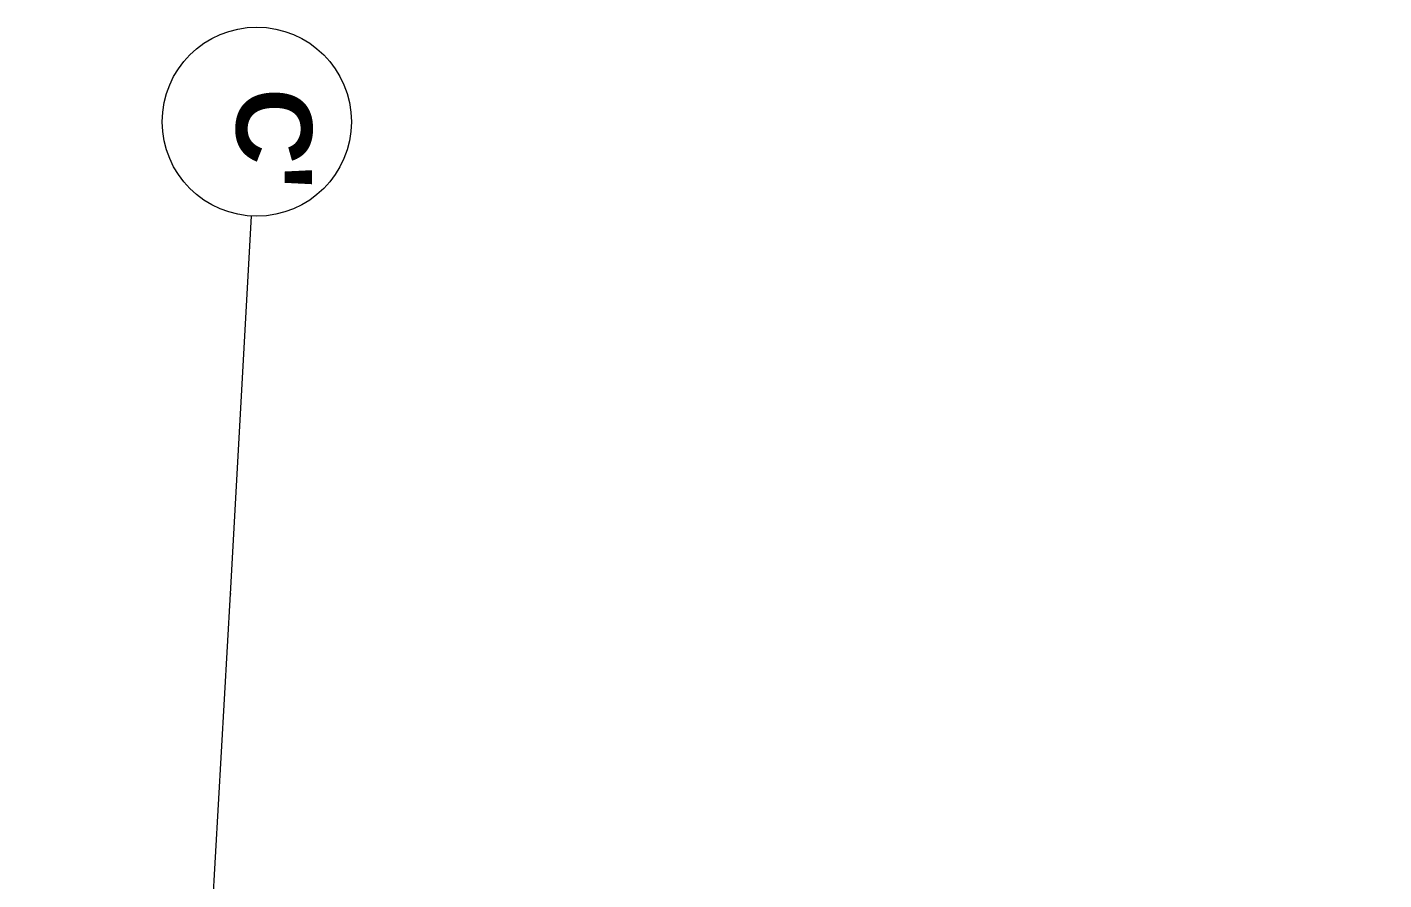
# Model space of a CAD drawing. Header units: metres. Extents: x -19025 to 34897, y -14024 to 26069.
# Drawn here: x -3600 to -14, y 23801 to 26055 of the extents above; entities that cross this region are included whole.
import ezdxf
from ezdxf.enums import TextEntityAlignment as Align

# ---------------------------------------------------------------- set-up
doc = ezdxf.new("R2010")
doc.units = ezdxf.units.M
doc.header["$MEASUREMENT"] = 0
doc.linetypes.add('Strichlinie mittel', pattern=[0.15, 0.1, -0.05])
doc.layers.add('11__100 Achsraster', color=7, linetype='Continuous')
doc.layers.add('916 Kote PP', color=7, linetype='Continuous')
doc.styles.add('ERSTELLTER_STIL_4', font='arialbd.ttf')
doc.linetypes.add('Grenze Bezirk', pattern='A,0,[2,22HAUS116_412 STG1 _ 2.DG_IndexB_2026-08-161.Shx,S=0.001587,R=0,X=0,Y=0],-0.25,0', length=0.25)

# ---------------------------------------------------------------- blocks, each defined once
blk = doc.blocks.new('Standard-Rastermarker_3')
at = {"layer": '11__100 Achsraster', "color": 8, "linetype": 'Grenze Bezirk', "lineweight": 5}
for p, q in [((1, 0), (10.5964, 0)), ((10.5964, 0), (11.5964, 0))]:
    blk.add_line(p, q, dxfattribs=at)
at = {"layer": '11__100 Achsraster', "color": 8, "linetype": 'Continuous', "lineweight": 5}
blk.add_circle((11.8464, 0), 0.25, dxfattribs=at)
at = {"layer": '11__100 Achsraster', "color": 8, "linetype": 'Grenze Bezirk', "lineweight": 5}
blk.add_point((10.5964, 0), dxfattribs=at)
blk.add_point((10.5964, 0), dxfattribs=at)
at = {"layer": '11__100 Achsraster', "color": 8, "lineweight": 5, "style": 'ERSTELLTER_STIL_4'}
blk.add_attdef('AC_MarkerText_1', text='', height=0.2, rotation=183.2085, dxfattribs=at).set_placement((11.8545, -0.1912), align=Align.TOP_CENTER)

msp = doc.modelspace()

# ---------------------------------------------------------------- linework, layer by layer
at = {"layer": '916 Kote PP', "color": 251, "linetype": 'Strichlinie mittel', "lineweight": 5, "true_color": 0x5f5f5f}
msp.add_arc((-7790.526, 28359.404), 10000, 305.487053, 334.7540683, dxfattribs=at)

# ---------------------------------------------------------------- block references
at = {"layer": '11__100 Achsraster', "color": 7, "linetype": 'Continuous', "lineweight": 18}
ref = msp.add_blockref('Standard-Rastermarker_3', (-3655.692, 13977.554), dxfattribs=dict(at, xscale=1000, yscale=1000, zscale=1000, rotation=86.79148360019725))
ref.add_attrib('AC_MarkerText_1', "C'", dxfattribs={"color": 8, "lineweight": 5, "height": 200, "rotation": 270, "style": 'ERSTELLTER_STIL_4'}).set_placement((-2846.937, 25759.647), align=Align.TOP_CENTER)

doc.saveas('drawing.dxf')
